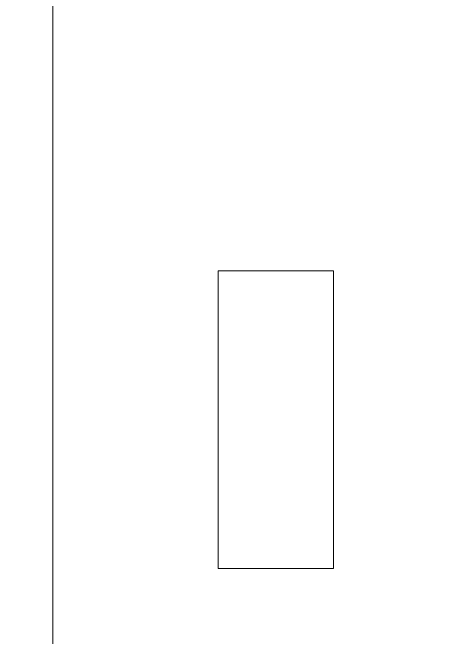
# Model space of a CAD drawing. Header units: millimetres. Extents: x 1 to 3601, y 1 to 1216.
# Drawn here: x 445.14 to 456.92, y 89.54 to 106.34 of the extents above; entities that cross this region are included whole.
import ezdxf

# ---------------------------------------------------------------- set-up
doc = ezdxf.new("R2010")
doc.units = ezdxf.units.MM
doc.layers.get('0').update_dxf_attribs({"lineweight": 5})
doc.layers.add('TALL 1', color=4, linetype='Continuous', lineweight=5)

msp = doc.modelspace()

# ---------------------------------------------------------------- linework, layer by layer
msp.add_open_spline([(456.222, 18.788), (456.222, 18.788), (456.222, 18.552), (456.222, 18.552), (456.222, 18.552), (456.222, 20.245), (456.652, 22.011), (457.472, 23.493), (457.472, 23.493), (457.472, 23.493), (457.493, 23.509), (457.493, 23.509), (457.493, 23.509), (459.109, 24.956), (460.125, 27.058), (460.125, 29.397), (460.125, 29.397), (460.125, 31.642), (459.389, 33.401), (458.234, 34.676), (458.234, 34.676), (458.234, 34.676), (458.222, 34.543), (458.222, 34.543), (458.222, 34.543), (458.222, 34.543), (458.222, 109.398), (458.222, 109.398), (458.222, 109.398), (458.222, 112.711), (455.535, 115.398), (452.222, 115.398), (452.222, 115.398), (448.908, 115.398), (446.222, 112.711), (446.222, 109.398), (446.222, 109.398), (446.222, 109.398), (446.222, 34.543), (446.222, 34.543), (446.222, 34.543), (446.222, 34.543), (446.197, 34.662), (446.197, 34.662), (446.197, 34.662), (445.049, 33.388), (444.318, 31.633), (444.318, 29.398), (444.318, 29.398), (444.318, 27.055), (445.337, 24.95), (446.957, 23.503), (446.957, 23.503), (446.957, 23.503), (446.972, 23.493), (446.972, 23.493), (446.972, 23.493), (447.791, 22.011), (448.222, 20.245), (448.222, 18.552), (448.222, 18.552), (448.222, 18.552), (448.222, 18.788), (448.222, 18.788), (448.222, 18.788), (448.222, 18.788), (448.222, 16.024), (448.222, 16.024), (448.222, 16.024), (448.222, 14.595), (448.984, 13.275), (450.222, 12.56), (450.222, 12.56), (451.459, 11.846), (452.984, 11.846), (454.222, 12.56), (454.222, 12.56), (455.459, 13.275), (456.222, 14.595), (456.222, 16.024), (456.222, 16.024), (456.222, 16.024), (456.222, 18.788), (456.222, 18.788)], degree=3, knots=[0, 0, 0, 0, 0.045455, 0.045455, 0.045455, 0.045455, 0.090909, 0.090909, 0.090909, 0.090909, 0.136364, 0.136364, 0.136364, 0.136364, 0.181818, 0.181818, 0.181818, 0.181818, 0.227273, 0.227273, 0.227273, 0.227273, 0.272727, 0.272727, 0.272727, 0.272727, 0.318182, 0.318182, 0.318182, 0.318182, 0.363636, 0.363636, 0.363636, 0.363636, 0.409091, 0.409091, 0.409091, 0.409091, 0.454545, 0.454545, 0.454545, 0.454545, 0.5, 0.5, 0.5, 0.5, 0.545455, 0.545455, 0.545455, 0.545455, 0.590909, 0.590909, 0.590909, 0.590909, 0.636364, 0.636364, 0.636364, 0.636364, 0.681818, 0.681818, 0.681818, 0.681818, 0.727273, 0.727273, 0.727273, 0.727273, 0.772727, 0.772727, 0.772727, 0.772727, 0.818182, 0.818182, 0.818182, 0.818182, 0.863636, 0.863636, 0.863636, 0.863636, 0.909091, 0.909091, 0.909091, 0.909091, 1, 1, 1, 1])
at = {"layer": 'TALL 1'}
msp.add_open_spline([(450.722, 99.398), (450.722, 99.398), (450.672, 99.398), (450.672, 99.398), (450.672, 99.398), (450.672, 99.398), (450.672, 91.398), (450.672, 91.398), (450.672, 91.398), (450.672, 91.398), (450.722, 91.398), (450.722, 91.398), (450.722, 91.398), (450.722, 91.398), (453.722, 91.398), (453.722, 91.398), (453.722, 91.398), (453.722, 91.398), (453.772, 91.398), (453.772, 91.398), (453.772, 91.398), (453.772, 91.398), (453.772, 99.398), (453.772, 99.398), (453.772, 99.398), (453.772, 99.398), (453.722, 99.398), (453.722, 99.398), (453.722, 99.398), (453.722, 99.398), (450.722, 99.398), (450.722, 99.398)], degree=3, knots=[0, 0, 0, 0, 0.111111, 0.111111, 0.111111, 0.111111, 0.222222, 0.222222, 0.222222, 0.222222, 0.333333, 0.333333, 0.333333, 0.333333, 0.444444, 0.444444, 0.444444, 0.444444, 0.555556, 0.555556, 0.555556, 0.555556, 0.666667, 0.666667, 0.666667, 0.666667, 0.777778, 0.777778, 0.777778, 0.777778, 1, 1, 1, 1], dxfattribs=at)

doc.saveas('drawing.dxf')
